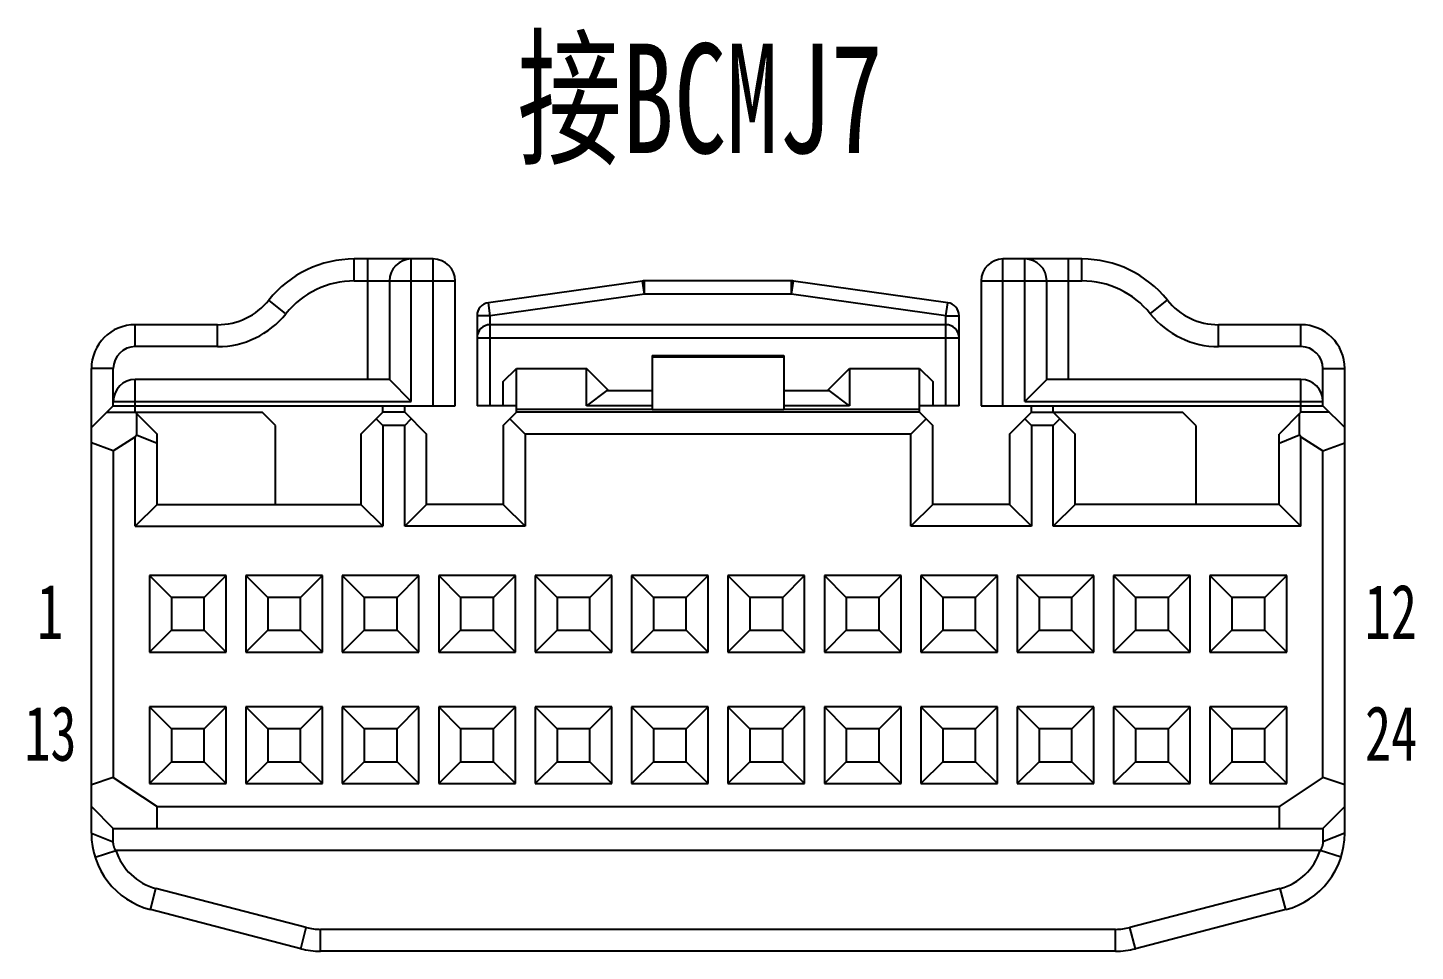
# Model space of a CAD drawing. Header units: inches. Extents: x 47316 to 59086, y 3141 to 11743.
# Drawn here: x 51187.9 to 51251.2, y 8714.5 to 8756.7 of the extents above; entities that cross this region are included whole.
import ezdxf

# ---------------------------------------------------------------- set-up
doc = ezdxf.new("R2010")
doc.units = ezdxf.units.IN
doc.header["$MEASUREMENT"] = 0
doc.layers.add('___SHELL', color=7, linetype='Continuous')
doc.styles.add('MtX_FangSong_GB2312', font='')
doc.styles.get("Standard").update_dxf_attribs({"font": ''})
doc.styles.get('MtX_FangSong_GB2312').set_extended_font_data('FangSong_GB2312')
doc.styles.get('Standard').set_extended_font_data('SimSun')

msp = doc.modelspace()

# ---------------------------------------------------------------- linework, layer by layer
at = {"layer": '___SHELL', "color": 0, "linetype": 'Continuous', "lineweight": -2}
for p, q in [((51202.759, 8745.115), (51202.759, 8746.115)), ((51206.359, 8746.115), (51202.759, 8746.115)), ((51203.359, 8746.115), (51203.359, 8740.615)), ((51205.359, 8739.615), (51205.359, 8746.115)), ((51206.359, 8739.415), (51206.359, 8746.115)), ((51232.359, 8739.415), (51232.359, 8746.115)), ((51235.959, 8746.115), (51232.359, 8746.115)), ((51233.359, 8739.615), (51233.359, 8746.115)), ((51235.359, 8740.615), (51235.359, 8746.115)), ((51235.959, 8745.115), (51235.959, 8746.115)), ((51202.759, 8745.115), (51207.359, 8745.115)), ((51204.359, 8745.115), (51204.359, 8740.615)), ((51207.359, 8739.415), (51207.359, 8745.115)), ((51215.917, 8745.109), (51208.875, 8744.119)), ((51216.001, 8744.515), (51215.917, 8745.109)), ((51216.001, 8744.515), (51216.001, 8745.115)), ((51222.717, 8745.115), (51216.001, 8745.115)), ((51222.717, 8744.515), (51222.717, 8745.115)), ((51222.717, 8744.515), (51222.8, 8745.109)), ((51229.842, 8744.119), (51222.8, 8745.109)), ((51231.359, 8745.115), (51231.359, 8739.415)), ((51231.359, 8745.115), (51235.959, 8745.115)), ((51234.359, 8740.615), (51234.359, 8745.115)), ((51199.636, 8743.615), (51198.856, 8744.24)), ((51208.959, 8743.525), (51208.875, 8744.119)), ((51216.001, 8744.515), (51208.959, 8743.525)), ((51222.717, 8744.515), (51216.001, 8744.515)), ((51229.759, 8743.525), (51222.717, 8744.515)), ((51229.759, 8743.525), (51229.842, 8744.119)), ((51239.081, 8743.615), (51239.862, 8744.24)), ((51208.359, 8743.525), (51208.359, 8739.415)), ((51208.959, 8743.525), (51208.359, 8743.525)), ((51208.959, 8739.415), (51208.959, 8743.525)), ((51229.759, 8739.415), (51229.759, 8743.525)), ((51229.759, 8743.525), (51230.359, 8743.525)), ((51230.359, 8739.415), (51230.359, 8743.525)), ((51192.759, 8742.115), (51192.759, 8743.115)), ((51196.514, 8743.115), (51192.759, 8743.115)), ((51196.514, 8742.115), (51196.514, 8743.115)), ((51229.759, 8743.115), (51208.959, 8743.115)), ((51245.959, 8743.115), (51242.204, 8743.115)), ((51242.204, 8742.115), (51242.204, 8743.115)), ((51245.959, 8742.115), (51245.959, 8743.115)), ((51208.359, 8742.515), (51230.359, 8742.515)), ((51196.514, 8742.115), (51192.759, 8742.115)), ((51216.359, 8741.715), (51216.359, 8739.251)), ((51216.359, 8741.715), (51222.359, 8741.715)), ((51216.359, 8741.642), (51222.359, 8741.642)), ((51222.359, 8741.715), (51222.359, 8739.251)), ((51245.959, 8742.115), (51242.204, 8742.115)), ((51190.759, 8719.899), (51190.759, 8741.115)), ((51191.759, 8741.115), (51190.759, 8741.115)), ((51191.759, 8739.415), (51191.759, 8741.115)), ((51209.559, 8740.515), (51210.159, 8741.115)), ((51210.159, 8739.115), (51210.159, 8741.115)), ((51210.159, 8741.115), (51213.359, 8741.115)), ((51213.359, 8739.415), (51213.359, 8741.115)), ((51214.359, 8740.115), (51213.359, 8741.115)), ((51224.359, 8740.115), (51225.359, 8741.115)), ((51225.359, 8741.115), (51225.359, 8739.415)), ((51225.359, 8741.115), (51228.559, 8741.115)), ((51228.559, 8739.115), (51228.559, 8741.115)), ((51228.559, 8741.115), (51229.159, 8740.515)), ((51246.959, 8741.115), (51247.959, 8741.115)), ((51246.959, 8739.415), (51246.959, 8741.115)), ((51247.959, 8719.899), (51247.959, 8741.115)), ((51192.759, 8739.115), (51192.759, 8740.615)), ((51204.359, 8740.615), (51192.759, 8740.615)), ((51204.359, 8740.615), (51205.359, 8739.615)), ((51209.559, 8739.415), (51209.559, 8740.515)), ((51229.159, 8740.515), (51229.159, 8739.415)), ((51234.359, 8740.615), (51233.359, 8739.615)), ((51245.959, 8740.615), (51234.359, 8740.615)), ((51245.959, 8739.115), (51245.959, 8740.615)), ((51214.284, 8740.115), (51213.359, 8739.415)), ((51214.284, 8740.115), (51216.359, 8740.115)), ((51222.359, 8740.115), (51224.433, 8740.115)), ((51225.359, 8739.415), (51224.433, 8740.115)), ((51191.759, 8739.415), (51190.759, 8738.415)), ((51191.459, 8739.115), (51198.559, 8739.115)), ((51191.759, 8739.615), (51205.359, 8739.615)), ((51191.759, 8739.415), (51207.359, 8739.415)), ((51192.759, 8739.115), (51193.759, 8738.115)), ((51192.817, 8739.057), (51192.817, 8738.091)), ((51199.159, 8738.515), (51198.559, 8739.115)), ((51203.059, 8738.115), (51204.059, 8739.115)), ((51204.059, 8739.115), (51204.059, 8739.415)), ((51205.059, 8739.115), (51204.059, 8739.115)), ((51205.059, 8739.115), (51205.059, 8739.415)), ((51205.059, 8739.115), (51206.059, 8738.115)), ((51210.159, 8739.415), (51208.359, 8739.415)), ((51209.559, 8738.515), (51210.159, 8739.115)), ((51210.159, 8739.254), (51216.359, 8739.254)), ((51228.559, 8739.115), (51210.159, 8739.115)), ((51216.359, 8739.415), (51213.359, 8739.415)), ((51216.359, 8739.251), (51222.359, 8739.251)), ((51225.359, 8739.415), (51222.359, 8739.415)), ((51222.359, 8739.254), (51228.559, 8739.254)), ((51230.359, 8739.415), (51228.559, 8739.415)), ((51228.559, 8739.115), (51229.159, 8738.515)), ((51231.359, 8739.415), (51246.959, 8739.415)), ((51232.659, 8738.115), (51233.659, 8739.115)), ((51233.359, 8739.615), (51246.959, 8739.615)), ((51233.659, 8739.115), (51233.659, 8739.415)), ((51233.659, 8739.115), (51240.559, 8739.115)), ((51234.659, 8739.115), (51234.659, 8739.415)), ((51234.659, 8739.115), (51235.659, 8738.115)), ((51241.159, 8738.515), (51240.559, 8739.115)), ((51245.959, 8739.115), (51244.959, 8738.115)), ((51245.901, 8738.091), (51245.901, 8739.057)), ((51247.259, 8739.115), (51245.959, 8739.115)), ((51246.959, 8739.415), (51247.959, 8738.415)), ((51199.159, 8734.915), (51199.159, 8738.515)), ((51203.759, 8738.815), (51204.059, 8738.515)), ((51204.059, 8738.515), (51204.059, 8733.915)), ((51205.059, 8738.515), (51204.059, 8738.515)), ((51205.059, 8738.515), (51205.359, 8738.815)), ((51205.059, 8733.915), (51205.059, 8738.515)), ((51209.559, 8738.515), (51209.559, 8734.915)), ((51209.859, 8738.815), (51210.559, 8738.115)), ((51228.159, 8738.115), (51228.859, 8738.815)), ((51229.159, 8734.915), (51229.159, 8738.515)), ((51233.359, 8738.815), (51233.659, 8738.515)), ((51234.659, 8738.515), (51233.659, 8738.515)), ((51233.659, 8738.515), (51233.659, 8733.915)), ((51234.659, 8738.515), (51234.959, 8738.815)), ((51234.659, 8733.915), (51234.659, 8738.515)), ((51241.159, 8738.515), (51241.159, 8734.915)), ((51191.759, 8737.355), (51192.759, 8737.996)), ((51192.759, 8737.996), (51192.817, 8738.091)), ((51192.759, 8733.915), (51192.759, 8737.996)), ((51192.817, 8738.091), (51193.759, 8737.701)), ((51193.759, 8734.915), (51193.759, 8738.115)), ((51203.059, 8738.115), (51203.059, 8734.915)), ((51206.059, 8734.915), (51206.059, 8738.115)), ((51210.559, 8738.115), (51210.559, 8733.915)), ((51228.159, 8738.115), (51210.559, 8738.115)), ((51228.159, 8733.915), (51228.159, 8738.115)), ((51232.659, 8738.115), (51232.659, 8734.915)), ((51235.659, 8734.915), (51235.659, 8738.115)), ((51244.959, 8734.915), (51244.959, 8738.115)), ((51244.959, 8737.701), (51245.901, 8738.091)), ((51245.959, 8737.996), (51245.901, 8738.091)), ((51245.959, 8737.996), (51246.959, 8737.355)), ((51245.959, 8733.915), (51245.959, 8737.996)), ((51191.759, 8737.355), (51190.759, 8737.715)), ((51191.759, 8737.355), (51191.759, 8722.448)), ((51246.959, 8737.355), (51247.959, 8737.715)), ((51246.959, 8722.448), (51246.959, 8737.355)), ((51193.759, 8734.915), (51192.759, 8733.915)), ((51193.759, 8734.915), (51203.059, 8734.915)), ((51203.059, 8734.915), (51204.059, 8733.915)), ((51206.059, 8734.915), (51205.059, 8733.915)), ((51209.559, 8734.915), (51206.059, 8734.915)), ((51209.559, 8734.915), (51210.559, 8733.915)), ((51229.159, 8734.915), (51228.159, 8733.915)), ((51232.659, 8734.915), (51229.159, 8734.915)), ((51232.659, 8734.915), (51233.659, 8733.915)), ((51235.659, 8734.915), (51234.659, 8733.915)), ((51244.959, 8734.915), (51235.659, 8734.915)), ((51245.959, 8733.915), (51244.959, 8734.915)), ((51192.759, 8733.915), (51204.059, 8733.915)), ((51210.559, 8733.915), (51205.059, 8733.915)), ((51233.659, 8733.915), (51228.159, 8733.915)), ((51245.959, 8733.915), (51234.659, 8733.915)), ((51193.409, 8731.665), (51193.409, 8728.165)), ((51194.409, 8730.665), (51193.409, 8731.665)), ((51196.909, 8731.665), (51193.409, 8731.665)), ((51195.909, 8730.665), (51196.909, 8731.665)), ((51196.909, 8728.165), (51196.909, 8731.665)), ((51197.809, 8731.665), (51197.809, 8728.165)), ((51198.809, 8730.665), (51197.809, 8731.665)), ((51201.309, 8731.665), (51197.809, 8731.665)), ((51200.309, 8730.665), (51201.309, 8731.665)), ((51201.309, 8728.165), (51201.309, 8731.665)), ((51202.209, 8731.665), (51202.209, 8728.165)), ((51203.209, 8730.665), (51202.209, 8731.665)), ((51205.709, 8731.665), (51202.209, 8731.665)), ((51204.709, 8730.665), (51205.709, 8731.665)), ((51205.709, 8728.165), (51205.709, 8731.665)), ((51206.609, 8731.665), (51206.609, 8728.165)), ((51207.609, 8730.665), (51206.609, 8731.665)), ((51210.109, 8731.665), (51206.609, 8731.665)), ((51209.109, 8730.665), (51210.109, 8731.665)), ((51210.109, 8728.165), (51210.109, 8731.665)), ((51211.009, 8731.665), (51211.009, 8728.165)), ((51212.009, 8730.665), (51211.009, 8731.665)), ((51214.509, 8731.665), (51211.009, 8731.665)), ((51213.509, 8730.665), (51214.509, 8731.665)), ((51214.509, 8728.165), (51214.509, 8731.665)), ((51215.409, 8731.665), (51215.409, 8728.165)), ((51216.409, 8730.665), (51215.409, 8731.665)), ((51218.909, 8731.665), (51215.409, 8731.665)), ((51217.909, 8730.665), (51218.909, 8731.665)), ((51218.909, 8728.165), (51218.909, 8731.665)), ((51219.809, 8731.665), (51219.809, 8728.165)), ((51223.309, 8731.665), (51219.809, 8731.665)), ((51220.809, 8730.665), (51219.809, 8731.665)), ((51222.309, 8730.665), (51223.309, 8731.665)), ((51223.309, 8728.165), (51223.309, 8731.665)), ((51227.709, 8731.665), (51224.209, 8731.665)), ((51225.209, 8730.665), (51224.209, 8731.665)), ((51224.209, 8731.665), (51224.209, 8728.165)), ((51226.709, 8730.665), (51227.709, 8731.665)), ((51227.709, 8728.165), (51227.709, 8731.665)), ((51232.109, 8731.665), (51228.609, 8731.665)), ((51229.609, 8730.665), (51228.609, 8731.665)), ((51228.609, 8731.665), (51228.609, 8728.165)), ((51231.109, 8730.665), (51232.109, 8731.665)), ((51232.109, 8728.165), (51232.109, 8731.665)), ((51236.509, 8731.665), (51233.009, 8731.665)), ((51234.009, 8730.665), (51233.009, 8731.665)), ((51233.009, 8731.665), (51233.009, 8728.165)), ((51235.509, 8730.665), (51236.509, 8731.665)), ((51236.509, 8728.165), (51236.509, 8731.665)), ((51240.909, 8731.665), (51237.409, 8731.665)), ((51238.409, 8730.665), (51237.409, 8731.665)), ((51237.409, 8731.665), (51237.409, 8728.165)), ((51239.909, 8730.665), (51240.909, 8731.665)), ((51240.909, 8728.165), (51240.909, 8731.665)), ((51245.309, 8731.665), (51241.809, 8731.665)), ((51242.809, 8730.665), (51241.809, 8731.665)), ((51241.809, 8731.665), (51241.809, 8728.165)), ((51244.309, 8730.665), (51245.309, 8731.665)), ((51245.309, 8728.165), (51245.309, 8731.665)), ((51194.409, 8730.665), (51194.409, 8729.165)), ((51195.909, 8730.665), (51194.409, 8730.665)), ((51195.909, 8729.165), (51195.909, 8730.665)), ((51198.809, 8730.665), (51198.809, 8729.165)), ((51200.309, 8730.665), (51198.809, 8730.665)), ((51200.309, 8729.165), (51200.309, 8730.665)), ((51203.209, 8730.665), (51203.209, 8729.165)), ((51204.709, 8730.665), (51203.209, 8730.665)), ((51204.709, 8729.165), (51204.709, 8730.665)), ((51207.609, 8730.665), (51207.609, 8729.165)), ((51209.109, 8730.665), (51207.609, 8730.665)), ((51209.109, 8729.165), (51209.109, 8730.665)), ((51212.009, 8730.665), (51212.009, 8729.165)), ((51213.509, 8730.665), (51212.009, 8730.665)), ((51213.509, 8729.165), (51213.509, 8730.665)), ((51216.409, 8730.665), (51216.409, 8729.165)), ((51217.909, 8730.665), (51216.409, 8730.665)), ((51217.909, 8729.165), (51217.909, 8730.665)), ((51220.809, 8730.665), (51220.809, 8729.165)), ((51222.309, 8730.665), (51220.809, 8730.665)), ((51222.309, 8729.165), (51222.309, 8730.665)), ((51226.709, 8730.665), (51225.209, 8730.665)), ((51225.209, 8730.665), (51225.209, 8729.165)), ((51226.709, 8729.165), (51226.709, 8730.665)), ((51231.109, 8730.665), (51229.609, 8730.665)), ((51229.609, 8730.665), (51229.609, 8729.165)), ((51231.109, 8729.165), (51231.109, 8730.665)), ((51235.509, 8730.665), (51234.009, 8730.665)), ((51234.009, 8730.665), (51234.009, 8729.165)), ((51235.509, 8729.165), (51235.509, 8730.665)), ((51239.909, 8730.665), (51238.409, 8730.665)), ((51238.409, 8730.665), (51238.409, 8729.165)), ((51239.909, 8729.165), (51239.909, 8730.665)), ((51244.309, 8730.665), (51242.809, 8730.665)), ((51242.809, 8730.665), (51242.809, 8729.165)), ((51244.309, 8729.165), (51244.309, 8730.665)), ((51194.409, 8729.165), (51193.409, 8728.165)), ((51194.409, 8729.165), (51195.909, 8729.165)), ((51195.909, 8729.165), (51196.909, 8728.165)), ((51198.809, 8729.165), (51197.809, 8728.165)), ((51198.809, 8729.165), (51200.309, 8729.165)), ((51200.309, 8729.165), (51201.309, 8728.165)), ((51203.209, 8729.165), (51202.209, 8728.165)), ((51203.209, 8729.165), (51204.709, 8729.165)), ((51204.709, 8729.165), (51205.709, 8728.165)), ((51207.609, 8729.165), (51206.609, 8728.165)), ((51207.609, 8729.165), (51209.109, 8729.165)), ((51209.109, 8729.165), (51210.109, 8728.165)), ((51212.009, 8729.165), (51211.009, 8728.165)), ((51212.009, 8729.165), (51213.509, 8729.165)), ((51213.509, 8729.165), (51214.509, 8728.165)), ((51216.409, 8729.165), (51215.409, 8728.165)), ((51216.409, 8729.165), (51217.909, 8729.165)), ((51217.909, 8729.165), (51218.909, 8728.165)), ((51220.809, 8729.165), (51219.809, 8728.165)), ((51220.809, 8729.165), (51222.309, 8729.165)), ((51222.309, 8729.165), (51223.309, 8728.165)), ((51225.209, 8729.165), (51224.209, 8728.165)), ((51225.209, 8729.165), (51226.709, 8729.165)), ((51226.709, 8729.165), (51227.709, 8728.165)), ((51229.609, 8729.165), (51228.609, 8728.165)), ((51229.609, 8729.165), (51231.109, 8729.165)), ((51231.109, 8729.165), (51232.109, 8728.165)), ((51234.009, 8729.165), (51233.009, 8728.165)), ((51234.009, 8729.165), (51235.509, 8729.165)), ((51235.509, 8729.165), (51236.509, 8728.165)), ((51238.409, 8729.165), (51237.409, 8728.165)), ((51238.409, 8729.165), (51239.909, 8729.165)), ((51239.909, 8729.165), (51240.909, 8728.165)), ((51242.809, 8729.165), (51241.809, 8728.165)), ((51242.809, 8729.165), (51244.309, 8729.165)), ((51244.309, 8729.165), (51245.309, 8728.165)), ((51193.409, 8728.165), (51196.909, 8728.165)), ((51197.809, 8728.165), (51201.309, 8728.165)), ((51202.209, 8728.165), (51205.709, 8728.165)), ((51206.609, 8728.165), (51210.109, 8728.165)), ((51211.009, 8728.165), (51214.509, 8728.165)), ((51215.409, 8728.165), (51218.909, 8728.165)), ((51219.809, 8728.165), (51223.309, 8728.165)), ((51224.209, 8728.165), (51227.709, 8728.165)), ((51228.609, 8728.165), (51232.109, 8728.165)), ((51233.009, 8728.165), (51236.509, 8728.165)), ((51237.409, 8728.165), (51240.909, 8728.165)), ((51241.809, 8728.165), (51245.309, 8728.165)), ((51193.409, 8725.665), (51193.409, 8722.165)), ((51194.409, 8724.665), (51193.409, 8725.665)), ((51196.909, 8725.665), (51193.409, 8725.665)), ((51195.909, 8724.665), (51196.909, 8725.665)), ((51196.909, 8722.165), (51196.909, 8725.665)), ((51197.809, 8725.665), (51197.809, 8722.165)), ((51198.809, 8724.665), (51197.809, 8725.665)), ((51201.309, 8725.665), (51197.809, 8725.665)), ((51200.309, 8724.665), (51201.309, 8725.665)), ((51201.309, 8722.165), (51201.309, 8725.665)), ((51202.209, 8725.665), (51202.209, 8722.165)), ((51203.209, 8724.665), (51202.209, 8725.665)), ((51205.709, 8725.665), (51202.209, 8725.665)), ((51204.709, 8724.665), (51205.709, 8725.665)), ((51205.709, 8722.165), (51205.709, 8725.665)), ((51206.609, 8725.665), (51206.609, 8722.165)), ((51207.609, 8724.665), (51206.609, 8725.665)), ((51210.109, 8725.665), (51206.609, 8725.665)), ((51209.109, 8724.665), (51210.109, 8725.665)), ((51210.109, 8722.165), (51210.109, 8725.665)), ((51212.009, 8724.665), (51211.009, 8725.665)), ((51211.009, 8725.665), (51211.009, 8722.165)), ((51214.509, 8725.665), (51211.009, 8725.665)), ((51213.509, 8724.665), (51214.509, 8725.665)), ((51214.509, 8722.165), (51214.509, 8725.665)), ((51218.909, 8725.665), (51215.409, 8725.665)), ((51216.409, 8724.665), (51215.409, 8725.665)), ((51215.409, 8725.665), (51215.409, 8722.165)), ((51217.909, 8724.665), (51218.909, 8725.665)), ((51218.909, 8722.165), (51218.909, 8725.665)), ((51223.309, 8725.665), (51219.809, 8725.665)), ((51220.809, 8724.665), (51219.809, 8725.665)), ((51219.809, 8725.665), (51219.809, 8722.165)), ((51222.309, 8724.665), (51223.309, 8725.665)), ((51223.309, 8722.165), (51223.309, 8725.665)), ((51227.709, 8725.665), (51224.209, 8725.665)), ((51225.209, 8724.665), (51224.209, 8725.665)), ((51224.209, 8725.665), (51224.209, 8722.165)), ((51226.709, 8724.665), (51227.709, 8725.665)), ((51227.709, 8722.165), (51227.709, 8725.665)), ((51232.109, 8725.665), (51228.609, 8725.665)), ((51229.609, 8724.665), (51228.609, 8725.665)), ((51228.609, 8725.665), (51228.609, 8722.165)), ((51231.109, 8724.665), (51232.109, 8725.665)), ((51232.109, 8722.165), (51232.109, 8725.665)), ((51236.509, 8725.665), (51233.009, 8725.665)), ((51234.009, 8724.665), (51233.009, 8725.665)), ((51233.009, 8725.665), (51233.009, 8722.165)), ((51235.509, 8724.665), (51236.509, 8725.665)), ((51236.509, 8722.165), (51236.509, 8725.665)), ((51240.909, 8725.665), (51237.409, 8725.665)), ((51238.409, 8724.665), (51237.409, 8725.665)), ((51237.409, 8725.665), (51237.409, 8722.165)), ((51239.909, 8724.665), (51240.909, 8725.665)), ((51240.909, 8722.165), (51240.909, 8725.665)), ((51245.309, 8725.665), (51241.809, 8725.665)), ((51242.809, 8724.665), (51241.809, 8725.665)), ((51241.809, 8725.665), (51241.809, 8722.165)), ((51244.309, 8724.665), (51245.309, 8725.665)), ((51245.309, 8722.165), (51245.309, 8725.665)), ((51194.409, 8724.665), (51194.409, 8723.165)), ((51195.909, 8724.665), (51194.409, 8724.665)), ((51195.909, 8723.165), (51195.909, 8724.665)), ((51198.809, 8724.665), (51198.809, 8723.165)), ((51200.309, 8724.665), (51198.809, 8724.665)), ((51200.309, 8723.165), (51200.309, 8724.665)), ((51203.209, 8724.665), (51203.209, 8723.165)), ((51204.709, 8724.665), (51203.209, 8724.665)), ((51204.709, 8723.165), (51204.709, 8724.665)), ((51207.609, 8724.665), (51207.609, 8723.165)), ((51209.109, 8724.665), (51207.609, 8724.665)), ((51209.109, 8723.165), (51209.109, 8724.665)), ((51212.009, 8724.665), (51212.009, 8723.165)), ((51213.509, 8724.665), (51212.009, 8724.665)), ((51213.509, 8723.165), (51213.509, 8724.665)), ((51217.909, 8724.665), (51216.409, 8724.665)), ((51216.409, 8724.665), (51216.409, 8723.165)), ((51217.909, 8723.165), (51217.909, 8724.665)), ((51222.309, 8724.665), (51220.809, 8724.665)), ((51220.809, 8724.665), (51220.809, 8723.165)), ((51222.309, 8723.165), (51222.309, 8724.665)), ((51226.709, 8724.665), (51225.209, 8724.665)), ((51225.209, 8724.665), (51225.209, 8723.165)), ((51226.709, 8723.165), (51226.709, 8724.665)), ((51231.109, 8724.665), (51229.609, 8724.665)), ((51229.609, 8724.665), (51229.609, 8723.165)), ((51231.109, 8723.165), (51231.109, 8724.665)), ((51235.509, 8724.665), (51234.009, 8724.665)), ((51234.009, 8724.665), (51234.009, 8723.165)), ((51235.509, 8723.165), (51235.509, 8724.665)), ((51239.909, 8724.665), (51238.409, 8724.665)), ((51238.409, 8724.665), (51238.409, 8723.165)), ((51239.909, 8723.165), (51239.909, 8724.665)), ((51244.309, 8724.665), (51242.809, 8724.665)), ((51242.809, 8724.665), (51242.809, 8723.165)), ((51244.309, 8723.165), (51244.309, 8724.665)), ((51194.409, 8723.165), (51193.409, 8722.165)), ((51194.409, 8723.165), (51195.909, 8723.165)), ((51195.909, 8723.165), (51196.909, 8722.165)), ((51198.809, 8723.165), (51197.809, 8722.165)), ((51198.809, 8723.165), (51200.309, 8723.165)), ((51200.309, 8723.165), (51201.309, 8722.165)), ((51203.209, 8723.165), (51202.209, 8722.165)), ((51203.209, 8723.165), (51204.709, 8723.165)), ((51204.709, 8723.165), (51205.709, 8722.165)), ((51207.609, 8723.165), (51206.609, 8722.165)), ((51207.609, 8723.165), (51209.109, 8723.165)), ((51209.109, 8723.165), (51210.109, 8722.165)), ((51212.009, 8723.165), (51211.009, 8722.165)), ((51212.009, 8723.165), (51213.509, 8723.165)), ((51213.509, 8723.165), (51214.509, 8722.165)), ((51216.409, 8723.165), (51215.409, 8722.165)), ((51216.409, 8723.165), (51217.909, 8723.165)), ((51217.909, 8723.165), (51218.909, 8722.165)), ((51220.809, 8723.165), (51219.809, 8722.165)), ((51220.809, 8723.165), (51222.309, 8723.165)), ((51222.309, 8723.165), (51223.309, 8722.165)), ((51225.209, 8723.165), (51224.209, 8722.165)), ((51225.209, 8723.165), (51226.709, 8723.165)), ((51226.709, 8723.165), (51227.709, 8722.165)), ((51229.609, 8723.165), (51228.609, 8722.165)), ((51229.609, 8723.165), (51231.109, 8723.165)), ((51231.109, 8723.165), (51232.109, 8722.165)), ((51234.009, 8723.165), (51233.009, 8722.165)), ((51234.009, 8723.165), (51235.509, 8723.165)), ((51235.509, 8723.165), (51236.509, 8722.165)), ((51238.409, 8723.165), (51237.409, 8722.165)), ((51238.409, 8723.165), (51239.909, 8723.165)), ((51239.909, 8723.165), (51240.909, 8722.165)), ((51242.809, 8723.165), (51241.809, 8722.165)), ((51242.809, 8723.165), (51244.309, 8723.165)), ((51244.309, 8723.165), (51245.309, 8722.165)), ((51191.759, 8722.448), (51190.759, 8722.115)), ((51191.759, 8722.448), (51193.759, 8721.115)), ((51193.409, 8722.165), (51196.909, 8722.165)), ((51197.809, 8722.165), (51201.309, 8722.165)), ((51202.209, 8722.165), (51205.709, 8722.165)), ((51206.609, 8722.165), (51210.109, 8722.165)), ((51211.009, 8722.165), (51214.509, 8722.165)), ((51215.409, 8722.165), (51218.909, 8722.165)), ((51219.809, 8722.165), (51223.309, 8722.165)), ((51224.209, 8722.165), (51227.709, 8722.165)), ((51228.609, 8722.165), (51232.109, 8722.165)), ((51233.009, 8722.165), (51236.509, 8722.165)), ((51237.409, 8722.165), (51240.909, 8722.165)), ((51241.809, 8722.165), (51245.309, 8722.165)), ((51246.959, 8722.448), (51244.959, 8721.115)), ((51247.959, 8722.115), (51246.959, 8722.448)), ((51190.759, 8721.115), (51191.759, 8720.115)), ((51193.759, 8720.115), (51193.759, 8721.115)), ((51193.759, 8721.115), (51244.959, 8721.115)), ((51244.959, 8721.115), (51244.959, 8720.115)), ((51246.959, 8720.115), (51247.959, 8721.115)), ((51191.759, 8719.507), (51191.759, 8720.115)), ((51191.759, 8720.115), (51246.959, 8720.115)), ((51246.959, 8720.115), (51246.959, 8719.507)), ((51190.759, 8719.899), (51191.759, 8719.507)), ((51247.959, 8719.899), (51246.959, 8719.507)), ((51190.926, 8718.813), (51191.88, 8719.115)), ((51246.838, 8719.115), (51191.88, 8719.115)), ((51247.791, 8718.813), (51246.838, 8719.115)), ((51193.453, 8716.414), (51193.705, 8717.382)), ((51200.565, 8715.598), (51193.705, 8717.382)), ((51245.013, 8717.382), (51238.153, 8715.598)), ((51245.265, 8716.414), (51245.013, 8717.382)), ((51200.313, 8714.631), (51193.453, 8716.414)), ((51245.265, 8716.414), (51238.404, 8714.631)), ((51200.313, 8714.631), (51200.565, 8715.598)), ((51238.404, 8714.631), (51238.153, 8715.598)), ((51201.219, 8714.515), (51201.219, 8715.515)), ((51237.498, 8715.515), (51201.219, 8715.515)), ((51237.498, 8714.515), (51237.498, 8715.515)), ((51237.498, 8714.515), (51201.219, 8714.515))]:
    msp.add_line(p, q, dxfattribs=at)
for centre, radius, start, end in [((51202.759, 8741.115), 5, 90, 141.31781), ((51205.359, 8745.115), 1, 90, 180), ((51206.359, 8745.115), 1, 0, 90), ((51232.359, 8745.115), 1, 90, 180), ((51233.359, 8745.115), 1, 0, 90), ((51235.959, 8741.115), 5, 38.68219, 90), ((51202.759, 8741.115), 4, 90, 141.31781), ((51216.001, 8744.515), 0.6, 90, 98), ((51222.717, 8744.515), 0.6, 82, 90), ((51235.959, 8741.115), 4, 38.68219, 90), ((51196.514, 8746.115), 3, 270, 321.31781), ((51208.959, 8743.525), 0.6, 98, 180), ((51229.759, 8743.525), 0.6, 0, 82), ((51242.204, 8746.115), 3, 218.68219, 270), ((51196.514, 8746.115), 4, 270, 321.31781), ((51242.204, 8746.115), 4, 218.68219, 270), ((51192.759, 8741.115), 2, 90, 180), ((51208.959, 8742.515), 0.6, 90, 180), ((51229.759, 8742.515), 0.6, 0, 90), ((51245.959, 8741.115), 2, 0, 90), ((51192.759, 8741.115), 1, 90, 180), ((51245.959, 8741.115), 1, 0, 90), ((51192.759, 8739.615), 1, 90, 180), ((51245.959, 8739.615), 1, 0, 90), ((51194.359, 8719.899), 3.6, 180, 255.42578), ((51244.359, 8719.899), 3.6, 284.57422, 0), ((51194.359, 8719.899), 2.6, 197.54287, 255.42578), ((51244.359, 8719.899), 2.6, 284.57422, 342.45713), ((51201.219, 8718.115), 2.6, 255.42578, 270), ((51237.498, 8718.115), 2.6, 270, 284.57422), ((51201.219, 8718.115), 3.6, 255.42578, 270), ((51237.498, 8718.115), 3.6, 270, 284.57422)]:
    msp.add_arc(centre, radius, start, end, dxfattribs=at)
for points, knots in [([(51191.88, 8719.115), (51191.869, 8719.132), (51191.849, 8719.165), (51191.824, 8719.216), (51191.803, 8719.266), (51191.787, 8719.315), (51191.774, 8719.363), (51191.765, 8719.411), (51191.76, 8719.459), (51191.759, 8719.491), (51191.759, 8719.507)], [0, 0, 0, 0, 0.145292, 0.281478, 0.410416, 0.533774, 0.653064, 0.769676, 0.884917, 1, 1, 1, 1]), ([(51246.959, 8719.507), (51246.959, 8719.491), (51246.958, 8719.459), (51246.952, 8719.411), (51246.944, 8719.363), (51246.931, 8719.315), (51246.915, 8719.266), (51246.894, 8719.216), (51246.868, 8719.165), (51246.849, 8719.132), (51246.838, 8719.115)], [0, 0, 0, 0, 0.115099, 0.230338, 0.346951, 0.466241, 0.5896, 0.71854, 0.854728, 1, 1, 1, 1])]:
    msp.add_open_spline(points, degree=3, knots=knots, dxfattribs=at)

# ---------------------------------------------------------------- texts
at = {"color": 0, "lineweight": -2, "style": 'MtX_FangSong_GB2312', "width": 0.7}
msp.add_text('接BCMJ7', height=5, rotation=360, dxfattribs=at).set_placement((51210.195, 8750.948))
at = {"layer": '___SHELL', "color": 0, "lineweight": -2, "width": 0.7}
for s, p in [('1', (51188.277, 8728.767)), ('12', (51248.87, 8728.763)), ('24', (51248.883, 8723.212)), ('13', (51187.7, 8723.212))]:
    msp.add_text(s, height=2.5, dxfattribs=at).set_placement(p)

doc.saveas('drawing.dxf')
